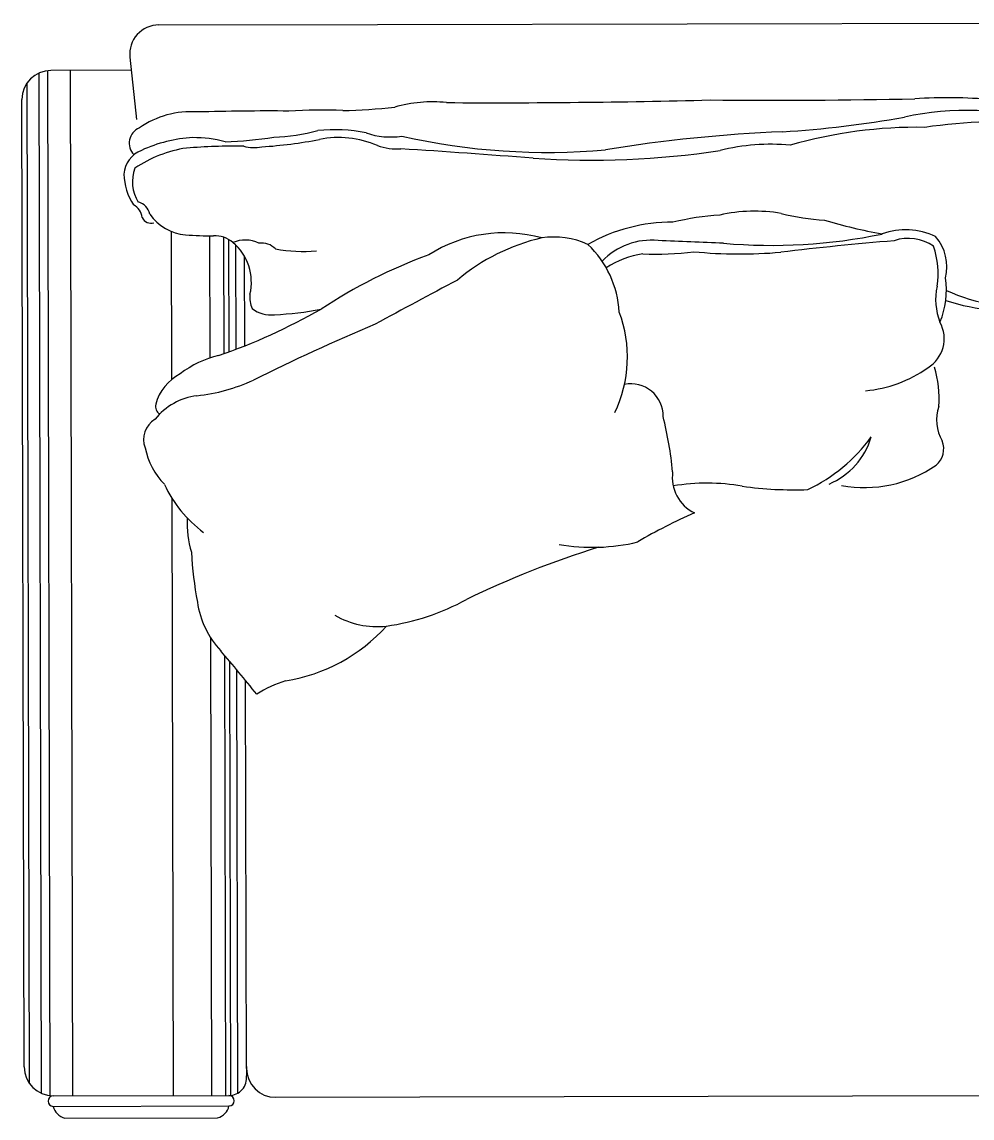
# Model space of a CAD drawing. Header units: millimetres. Extents: x -17017 to 2697, y 1903 to 18260.
# Drawn here: x -17002.4348 to -17002.2931, y 18222.2119 to 18222.3754 of the extents above; entities that cross this region are included whole.
import ezdxf

# ---------------------------------------------------------------- set-up
doc = ezdxf.new("R2010")
doc.units = ezdxf.units.MM
doc.layers.add('furn', color=7, linetype='Continuous')

# ---------------------------------------------------------------- blocks, each defined once
blk = doc.blocks.new('COUCH11')
at = {"layer": 'furn'}
for p, q in [((-0.99462, 0.80025), (-0.83153, 0.80025)), ((-0.83153, 0.80025), (0, 0.80025)), ((-1.01617, 0.77638), (-1.01136, 0.72977)), ((-1.08385, 0.00326), (-1.08385, 0.76473)), ((-1.07737, 0.00155), (-1.07737, 0.76644)), ((-1.01515, 0.76656), (-1.07515, 0.76656)), ((-1.06053, 0.00143), (-1.06053, 0.76656)), ((-1.09292, 0.01071), (-1.09292, 0.75728)), ((-1.09681, 0.02309), (-1.09681, 0.7449)), ((-0.98539, 0.53592), (-0.98539, 0.64613)), ((-0.95688, 0.55179), (-0.95688, 0.64291)), ((-0.94652, 0.55493), (-0.94652, 0.64173)), ((-0.94263, 0.55632), (-0.94263, 0.63991)), ((-0.93745, 0.55825), (-0.93745, 0.63576)), ((-0.93097, 0.56075), (-0.93097, 0.62728)), ((-0.98539, 0.00143), (-0.98539, 0.44683)), ((-0.95688, 0.00143), (-0.95688, 0.34279)), ((-0.94652, 0.00143), (-0.94652, 0.3297)), ((-0.94263, 0.0015), (-0.94263, 0.32511)), ((-0.93745, 0.00318), (-0.93745, 0.3189)), ((-0.93097, 0.02165), (-0.93097, 0.31102)), ((-0.93097, 0.02309), (-0.93097, 0.01616)), ((-1.07515, 0.00143), (-0.9441, 0.00143)), ((-1.07515, -0.00638), (-0.9441, -0.00638)), ((-0.90932, 0), (-0.33995, 0)), ((-1.06662, -0.01512), (-0.95263, -0.01512))]:
    blk.add_line(p, q, dxfattribs=at)
for centre, radius, start, end in [((-0.99462, 0.7786), 0.02165, 90, 185.88302), ((-1.07515, 0.7449), 0.02165, 90, 180), ((-0.40737, 0.359), 0.3856, 84.93643, 93.47782), ((-0.87442, 0.3168), 0.41967, 87.68454, 93.18115), ((-0.86539, 1.17006), 0.43401, 271.04658, 276.17), ((-0.79109, 0.64118), 0.10124, 83.78966, 105.85037), ((-0.73083, 7.00395), 6.26232, 269.548872, 271.348906), ((-0.52486, 5.90359), 5.16056, 269.3499, 271.04486), ((-0.97113, 0.66915), 0.06633, 85.61624, 125.03704), ((-0.91615, -1.26898), 2.00488, 89.47286, 91.42646), ((-0.57535, 1.49402), 0.77591, 273.38911, 280.15318), ((-0.39299, 0.52021), 0.21494, 73.16166, 102.24426), ((-1.00468, 0.71213), 0.0122, 111.81735, 225.0514), ((-0.91377, 0.86203), 0.14581, 271.87769, 284.98617), ((-0.86391, 0.60555), 0.11626, 78.17568, 96.0001), ((-0.42937, 0.37729), 0.34532, 89.01079, 105.86814), ((-0.36081, 0.27767), 0.44927, 86.16105, 98.00955), ((-0.96424, 0.61218), 0.10407, 92.83876, 114.68956), ((-0.96878, 0.62799), 0.08814, 74.52829, 90.40144), ((-0.95968, 1.06645), 0.3538, 272.33358, 278.2366), ((-0.94016, 1.05611), 0.34768, 273.66927, 280.82162), ((-0.86076, 0.644), 0.07201, 66.2105, 101.31309), ((-0.82183, 0.77245), 0.05616, 251.02349, 278.46274), ((-0.70395, 1.19575), 0.49123, 257.10679, 274.95778), ((-0.48624, -0.3876), 1.1079, 92.23697, 99.10169), ((-1.0002, 0.68741), 0.02075, 111.24606, 175.67251), ((-0.96109, 0.6176), 0.09168, 98.21293, 124.24283), ((-0.93635, 0.20548), 0.50428, 89.4467, 94.30321), ((-0.92353, 0.7359), 0.02734, 253.08506, 281.85297), ((-0.81683, 0.7525), 0.04513, 250.75317, 273.38265), ((-1.34006, -7.11428), 7.83939, 85.431348, 86.153547), ((-0.67087, 1.34822), 0.64957, 266.04965, 278.38263), ((-0.53905, 0.55891), 0.15131, 84.21236, 104.20474), ((-0.97633, 0.69031), 0.04458, 181.71656, 213.02894), ((-0.98669, 0.68327), 0.02789, 158.72901, 212.68578), ((-1.0189, 0.65561), 0.01162, 4.99841, 63.465), ((-1.01333, 0.65666), 0.01198, 12.00673, 74.68557), ((-1.00065, 0.65963), 0.00732, 204.29916, 286.78912), ((-0.97238, 0.67895), 0.03531, 214.12111, 265.84436), ((-0.56544, 0.46488), 0.19284, 93.29278, 103.78129), ((-0.55063, 0.54226), 0.11803, 80.23518, 102.66837), ((-0.48379, 0.84799), 0.19512, 256.11458, 265.73945), ((-0.61285, 0.52673), 0.12546, 89.32542, 119.59869), ((-0.37262, 1.07947), 0.44421, 253.56687, 259.2509), ((-0.43784, 0.59504), 0.05115, 64.08427, 110.15755), ((-0.95792, 0.8172), 0.1743, 264.39537, 271.23502), ((-0.95369, 0.6213), 0.02165, 49.82545, 91.23502), ((-0.93061, 0.61542), 0.02421, 64.62039, 112.12311), ((-0.7376, 0.54009), 0.10447, 74.30198, 122.43541), ((-0.67619, 0.49486), 0.14953, 102.80461, 129.98701), ((-0.70031, 0.57973), 0.0616, 65.56127, 98.42689), ((-0.62795, 0.58896), 0.04986, 83.78833, 136.67943), ((-0.98563, -8.55815), 9.20384, 87.434433, 87.739196), ((-0.53681, 1.03848), 0.40371, 264.76616, 281.62452), ((-0.24359, -1.85426), 2.50051, 94.65384, 96.60187), ((-0.43586, 0.60695), 0.03282, 54.99947, 108.86352), ((-0.44171, 0.61863), 0.0345, 345.7335, 40.51651), ((-0.96473, 0.60822), 0.03876, 346.49516, 49.82545), ((-0.91842, 0.62278), 0.01462, 43.96814, 97.12945), ((-0.88704, 0.75021), 0.11912, 259.91433, 274.62941), ((-0.72728, 0.58108), 0.07581, 3.13975, 46.21553), ((-0.624, 0.85147), 0.22306, 267.42023, 277.22697), ((-0.56077, 0.97461), 0.34622, 264.16882, 274.92093), ((-0.47871, 0.61347), 0.06495, 351.57519, 18.2719), ((-0.65993, 0.26099), 0.39085, 110.00317, 123.22031), ((-0.62425, 0.56224), 0.06712, 98.39246, 123.41484), ((2.84177, -6.24362), 7.74762, 117.805569, 118.320469), ((-0.46756, 0.60079), 0.06001, 336.80753, 8.95254), ((-0.90579, 0.59698), 0.02136, 174.1278, 203.35907), ((-0.37088, 0.59383), 0.04473, 166.91805, 201.87441), ((-0.35665, 0.70922), 0.11978, 244.8564, 279.53307), ((-0.35451, 0.75829), 0.17339, 252.02921, 275.85785), ((-1.09722, 0.98144), 0.45235, 288.92299, 299.55936), ((-0.91143, 0.60642), 0.02271, 232.0367, 276.8003), ((-0.91844, 0.81469), 0.23103, 272.40481, 281.07366), ((-0.74197, 0.55185), 0.09636, 334.40992, 20.26777), ((-0.19301, -0.94559), 1.6516, 112.82604, 116.29503), ((-0.4346, 0.56495), 0.02534, 300.70491, 28.80314), ((-0.93444, 0.4827), 0.07264, 102.791, 127.99588), ((-0.96294, 0.50803), 0.0358, 116.93635, 165.09706), ((-0.47598, 0.61956), 0.09374, 274.88439, 305.41347), ((-0.49523, 0.52055), 0.08204, 355.638, 16.37255), ((-0.98098, 0.65777), 0.13497, 276.04445, 294.66225), ((-0.64309, 0.50766), 0.02405, 359.20421, 101.39676), ((-0.96108, 0.47654), 0.04736, 96.89757, 141.40326), ((-0.99126, 0.51567), 0.00647, 165.9223, 239.83774), ((-0.90022, 0.4386), 0.28945, 5.44027, 13.73461), ((-0.38423, 0.50421), 0.03089, 160.93213, 210.48027), ((-0.98901, 0.49095), 0.01764, 120.95459, 200.55348), ((-0.56496, 0.56568), 0.1253, 295.38174, 323.77443), ((-0.51718, 0.50782), 0.0557, 293.14169, 343.10674), ((-0.95225, 0.49547), 0.05435, 191.37467, 224.28902), ((-0.42591, 0.4828), 0.01611, 310.30078, 20.87549), ((-0.46852, 0.54692), 0.09301, 259.15323, 304.7659), ((-0.58267, 0.46186), 0.02969, 171.90364, 243.7612), ((-0.90586, 0.49663), 0.09383, 204.63515, 233.14612), ((-0.58694, 0.30794), 0.14954, 79.68613, 99.51523), ((-0.52048, 0.74295), 0.29062, 262.15187, 271.81992), ((-0.45648, 0.10795), 0.3557, 113.059, 120.72537), ((-0.90292, 0.42779), 0.07138, 176.38892, 197.13431), ((-0.45878, -0.26621), 0.70752, 107.15481, 115.74194), ((-0.67177, 0.55444), 0.14466, 259.995, 283.41026), ((-0.68732, 0.42089), 0.28416, 182.84984, 190.40772), ((-0.89964, 0.37923), 0.06786, 188.1987, 222.69874), ((-0.84959, 0.52386), 0.1741, 277.83204, 298.66542), ((-0.83268, 0.41362), 0.06261, 239.6278, 276.25656), ((-0.92064, 0.43679), 0.12758, 278.81382, 317.97568), ((-1.85333, -0.44075), 1.18992, 38.54772, 40.57437), ((-0.87362, 0.22258), 0.09232, 107.31212, 122.12269), ((-1.07515, 0.02309), 0.02165, 180, 270), ((-0.90932, 0.02165), 0.02165, 180, 270), ((-0.94398, 0.01454), 0.01311, 269.49224, 7.06024), ((-1.07515, -0.00248), 0.00391, 90, 270), ((-0.9441, -0.00248), 0.00391, 270, 90), ((-1.064, -0.00404), 0.01139, 191.90174, 256.69733), ((-0.95525, -0.00404), 0.01139, 283.30267, 348.09826)]:
    blk.add_arc(centre, radius, start, end, dxfattribs=at)
blk = doc.blocks.new('A$C5D3213CF')
at = {"layer": 'furn', "rotation": 180}
blk.add_blockref('COUCH11', (2.35612, 0.80025), dxfattribs=at)

msp = doc.modelspace()

# ---------------------------------------------------------------- block references
at = {"xscale": 0.2, "yscale": 0.2, "zscale": 0.2, "rotation": 180.1327932507023}
msp.add_blockref('A$C5D3213CF', (-17001.74424, 18222.37654), dxfattribs=at)

doc.saveas('drawing.dxf')
